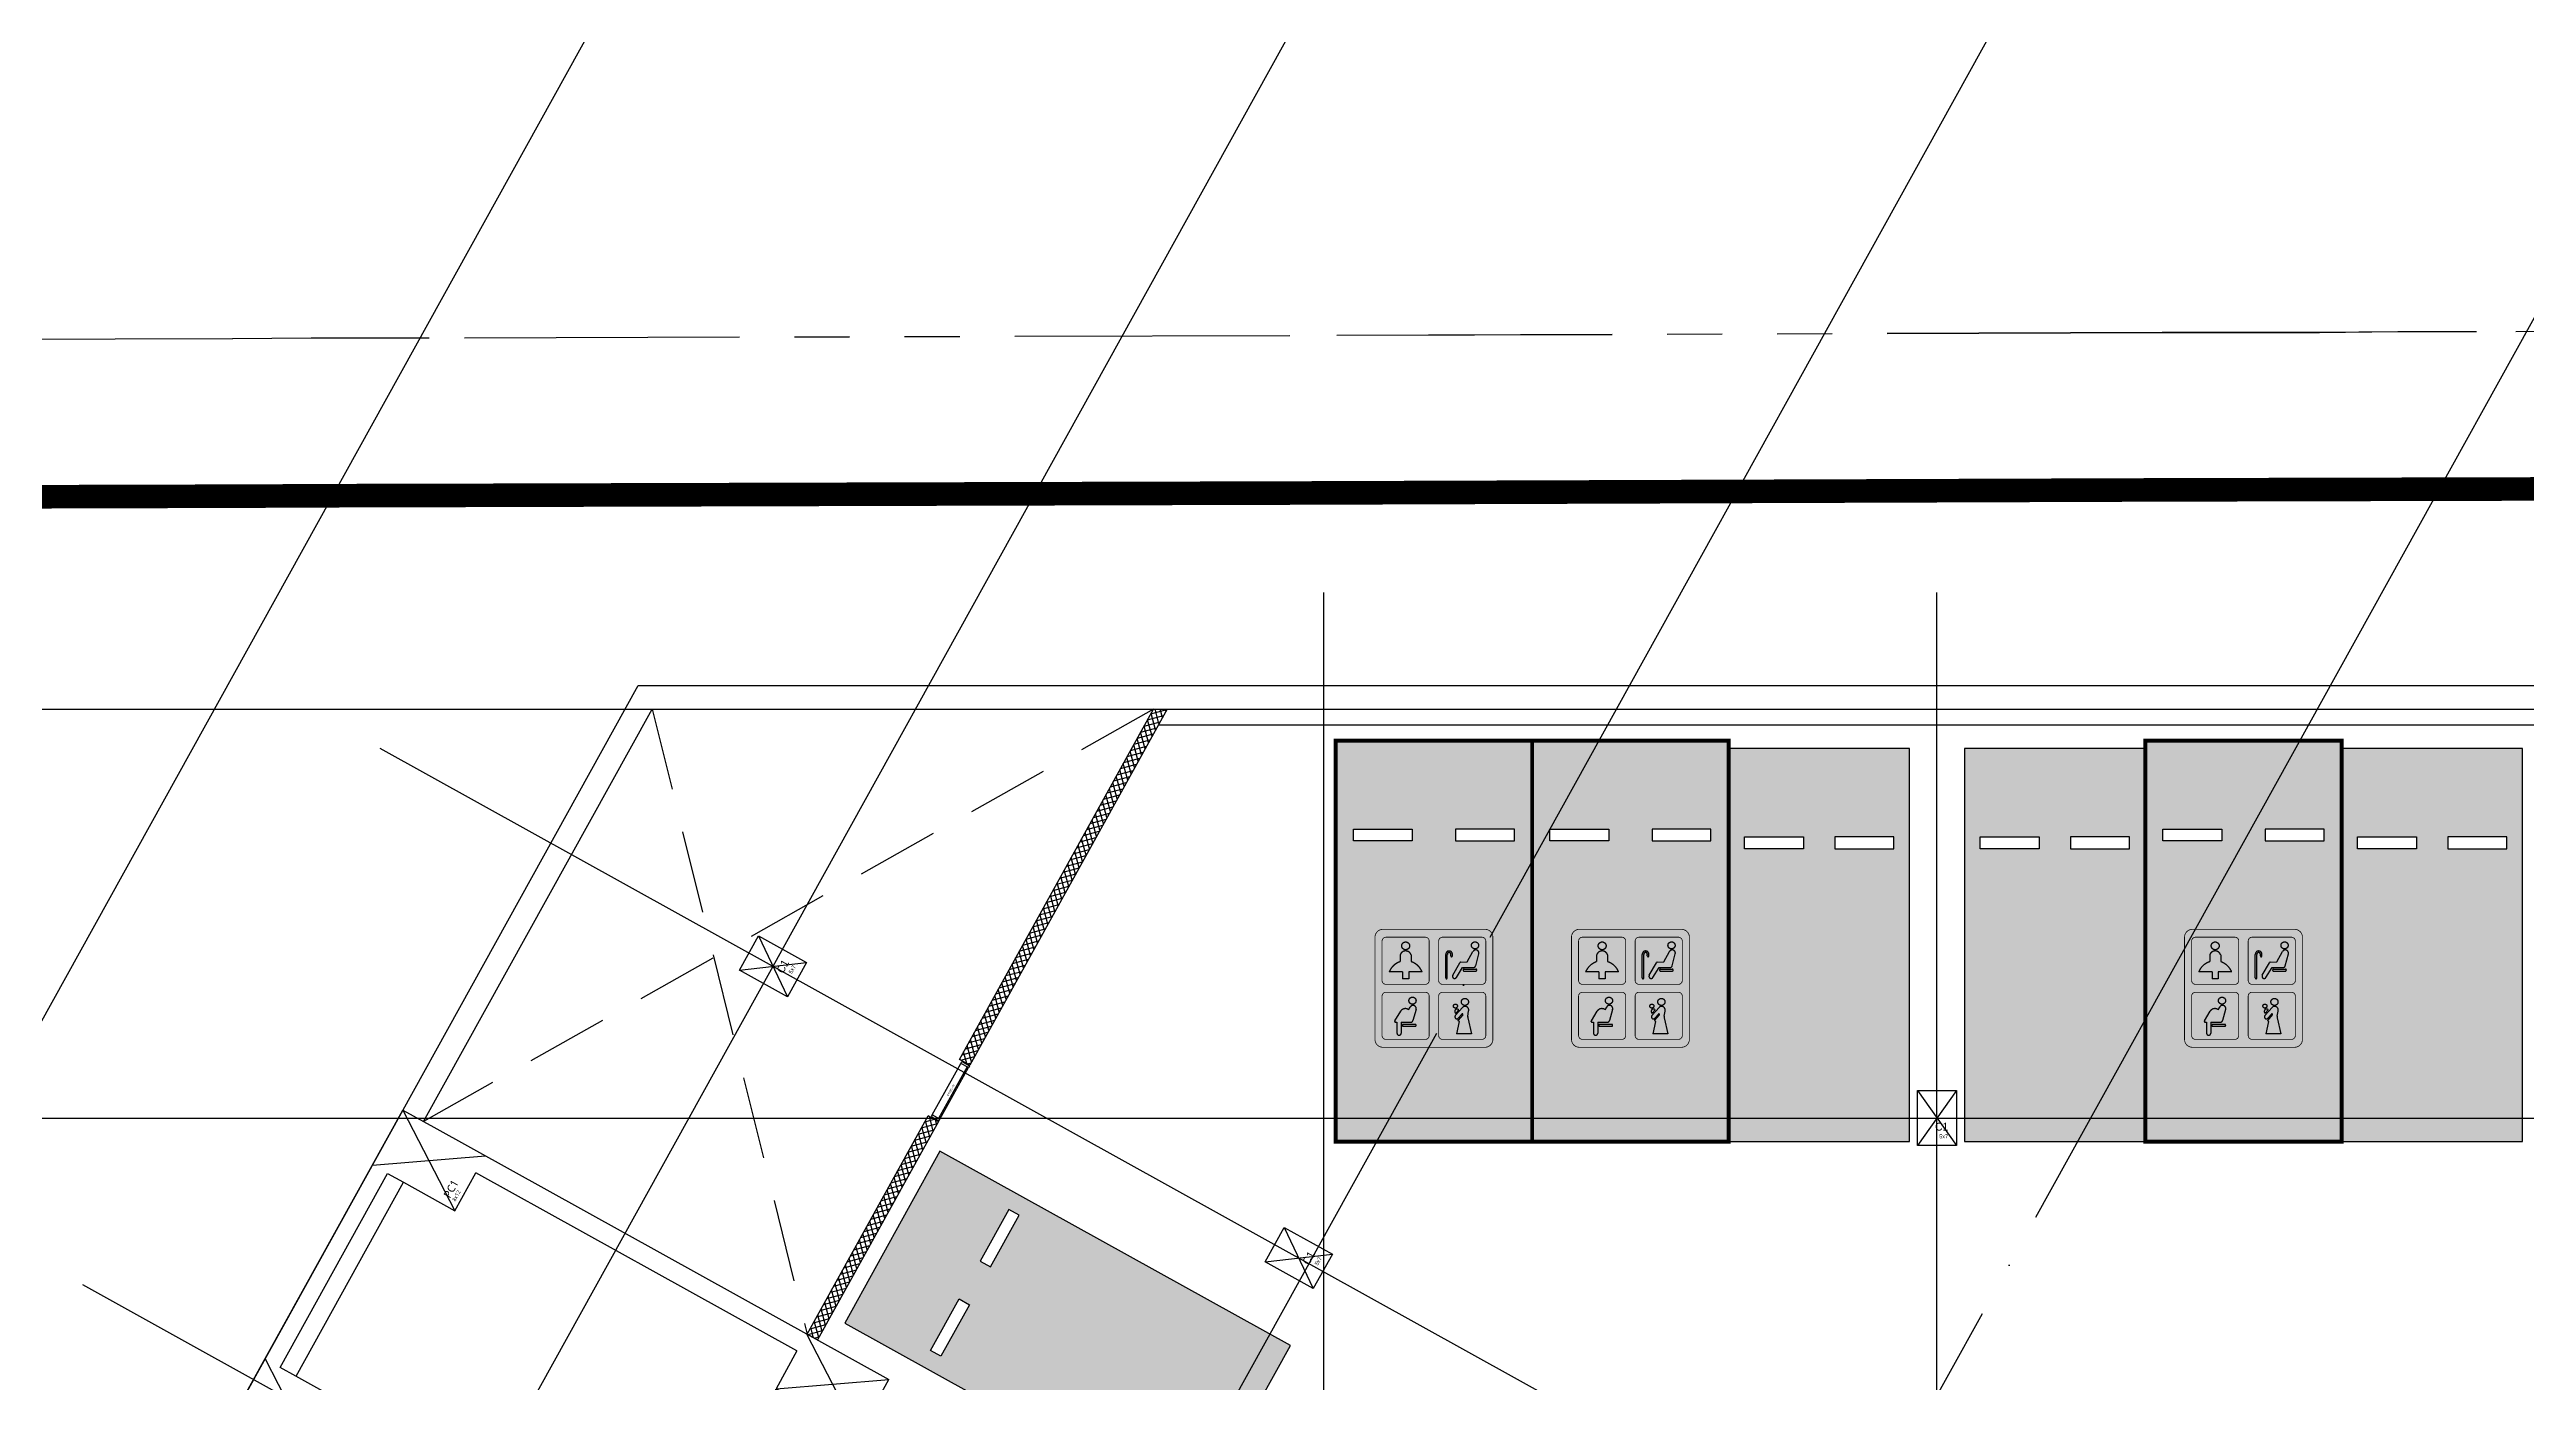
# Model space of a CAD drawing. Header units: millimetres. Extents: x -21000 to 567700, y 435000 to 850800.
# Drawn here: x 355402 to 386916, y 686278 to 703229 of the extents above; entities that cross this region are included whole.
import ezdxf
from ezdxf.enums import TextEntityAlignment as Align
from ezdxf.xclip import XClip

# ---------------------------------------------------------------- set-up
doc = ezdxf.new("R2010")
doc.units = ezdxf.units.MM
doc.header["$LTSCALE"] = 700
doc.header["$XCLIPFRAME"] = 2
for name, pattern in [('AB_Pbase$0$CON-107-B2F$0$HIDDEN', [9.525, 6.35, -3.175]), ('AB_Pbase$0$HID', [2.3, 1.5, -0.8]), ('AB_Pbase$0$PHANTOMX2', [5, 2.5, -0.5, 0.5, -0.5, 0.5, -0.5]), ('AB_Pbase$0$주차장기둥$0$CEN', [62, 60, -1, 0, -1]), ('AB_Pbase$0$주차장기둥$0$PHANTOMX2', [5, 2.5, -0.5, 0.5, -0.5, 0.5, -0.5]), ('AB_Pbase$0$지하1층 동골조$0$PHANTOMX2', [5, 2.5, -0.5, 0.5, -0.5, 0.5, -0.5]), ('AUDIT_D_190513103822-5', [2.3, 1.5, -0.8])]:
    doc.linetypes.add(name, pattern=pattern)
doc.layers.get('0').update_dxf_attribs({"color": 2})
doc.layers.get('Defpoints').update_dxf_attribs({"color": 171})
for name, color, linetype, plot in [('AB_Pbase$0$CON-107-B2F$0$DEF', 181, 'AB_Pbase$0$CON-107-B2F$0$HIDDEN', False), ('AB_Pbase$0$CON-107-B2F$0$DEFPOINT', 247, 'Continuous', False), ('AB_Pbase$0$주차장기둥$0$DEFPOINT', 247, 'Continuous', False), ('AB_Pbase$0$주차장기둥$0$Defpoints1', 235, 'Continuous', False), ('AB_Pbase$0$지하1층 동골조$0$Defpoints1', 235, 'Continuous', False)]:
    doc.layers.add(name, color=color, linetype=linetype, plot=plot)
for name, color, linetype in [('AB_Pbase$0$DOOR', 4, 'Continuous'), ('AB_Pbase$0$ELE8', 8, 'Continuous'), ('AB_Pbase$0$FIN', 6, 'Continuous'), ('AB_Pbase$0$SITE', 3, 'AB_Pbase$0$PHANTOMX2'), ('AB_Pbase$0$void', 1, 'AB_Pbase$0$HID'), ('AB_Pbase$0$WAL', 3, 'Continuous'), ('AB_Pbase$0$설비사이즈', 4, 'AUDIT_D_190513103822-5'), ('AB_Pbase$0$주차-sol', 254, 'Continuous'), ('AB_Pbase$0$주차-여행', 221, 'Continuous'), ('AB_Pbase$0$주차-일반', 9, 'Continuous'), ('AB_Pbase$0$주차-확장', 7, 'Continuous'), ('AB_Pbase$0$주차장기둥$0$CEN_P', 244, 'AB_Pbase$0$주차장기둥$0$CEN')]:
    doc.layers.add(name, color=color, linetype=linetype)
doc.styles.add('AB_Pbase$0$CON-107-B2F$0$맑은고딕', font='malgun.ttf')
doc.styles.add('AB_Pbase$0$맑은고딕', font='malgun.ttf')
doc.styles.add('AB_Pbase$0$주차장기둥$0$맑은 고딕', font='')
doc.styles.get('AB_Pbase$0$주차장기둥$0$맑은 고딕').set_extended_font_data('Dotum')

# ---------------------------------------------------------------- blocks, each defined once
blk = doc.blocks.new('AB_Pbase$0$SITE0917')
at = {"layer": 'AB_Pbase$0$SITE', "ltscale": 4, "const_width": 300, "flags": 128}
blk.add_lwpolyline([(212876, -144968), (209906, -142008), (204836, -136928), (200146, -132238), (190406, -122488), (180636, -112708), (171034, -103096), (171034, -103096), (158736, -90778), (158736, -90778), (141626, -73668), (139746, -71778), (128760, -60783), (176825, 584), (181318, 2778), (191836, 2802), (195846, 2812), (208846, 2852), (221744, 2892), (225745, 2912), (238652, 2912), (251951, 2992), (272863, 3047), (279849, 3072), (281852, 3072), (297942, 3132), (307301, 3162), (318838, 3162), (322371, 3192), (329338, 3212), (331331, 3221), (331828, 3221), (342783, 3252), (353879, 3292), (357878, 3302), (368882, 3332), (377971, 3362), (436463, 3532), (443896, 3564), (449423, 3588), (453866, 1294), (461852, -10041), (461004, -14962), (456210, -18339), (446980, -24860), (436111, -32530), (433802, -34158), (424035, -41046), (408709, -51856), (403261, -55702), (401224, -57140), (393879, -62330), (377930, -73579), (370949, -78503), (368971, -79898), (360221, -86073), (350807, -92731), (341600, -99229), (316998, -116581), (268640, -150722), (261994, -155385), (240653, -170436), (213593, -144250), (212876, -144968)], dxfattribs=at)
blk = doc.blocks.new('AB_Pbase$0$CON-107-B2F')
for p, q in [((-250, -2700), (-250, 250)), ((-250, 250), (9881, 250)), ((3230, 0), (5030, 0)), ((5030, 0), (5030, -1430)), ((5280, -1430), (5280, 0)), ((5280, 0), (9880, 0)), ((9880, 0), (9880, -2600)), ((0, -2650), (0, 0)), ((0, 0), (2980, 0)), ((2980, 0), (2980, -770)), ((3230, -720), (3230, 0)), ((2980, -770), (3030, -770)), ((3030, -770), (3230, -720)), ((5030, -1430), (5280, -1430)), ((2980, -2650), (2980, -1880)), ((2980, -1880), (3030, -1880)), ((3030, -1880), (3230, -1930)), ((3230, -1930), (3230, -2900)), ((-9970, -2700), (-9370, -2700)), ((-9970, -12950), (-9970, -2700)), ((-9370, -2700), (-9370, -2920)), ((-8250, -2920), (-8250, -2700)), ((-8250, -2700), (-7245, -2700)), ((-7245, -2700), (-7245, -2920)), ((-6425, -2920), (-6425, -2700)), ((-4560, -2700), (-6425, -2700)), ((-4560, -2700), (-4560, -2920)), ((-1070, -2920), (-1070, -2700)), ((-1070, -2700), (-250, -2700)), ((0, -2650), (2980, -2650)), ((5030, -2550), (5030, -2850)), ((5030, -2550), (5280, -2550)), ((5280, -2550), (5280, -2600)), ((9880, -2600), (5280, -2600)), ((-9370, -2920), (-9720, -2920)), ((-9720, -2920), (-9720, -11130)), ((-7245, -2920), (-8250, -2920)), ((-4560, -2920), (-6425, -2920)), ((-225, -2920), (-1070, -2920)), ((-225, -2920), (-225, -4915)), ((3230, -2900), (-5, -2900)), ((-5, -5220), (-5, -2900)), ((5030, -2850), (9885, -2850)), ((9885, -2850), (9885, -5220)), ((10105, -3150), (10105, -4915)), ((15430, -3150), (15430, -3900)), ((16230, -3900), (16230, -3150)), ((19850, -3150), (19850, -9770)), ((15430, -3900), (16230, -3900)), ((19600, -8570), (19600, -3900)), ((-5740, -4350), (-5960, -4350)), ((-5960, -4350), (-5960, -7360)), ((-5740, -7360), (-5740, -4350)), ((15840, -4350), (15620, -4350)), ((15620, -4350), (15620, -7360)), ((15840, -7360), (15840, -4350)), ((-2100, -5135), (-2100, -4915)), ((-2100, -4915), (-225, -4915)), ((11980, -4915), (10105, -4915)), ((11980, -5135), (11980, -4915)), ((-225, -5135), (-2100, -5135)), ((-225, -5470), (-225, -5135)), ((-5, -5220), (460, -5220)), ((460, -5220), (460, -5470)), ((2340, -5220), (1680, -5220)), ((1680, -5220), (1680, -5470)), ((2340, -5220), (2340, -5630)), ((9885, -5220), (7540, -5220)), ((7540, -5220), (7540, -5630)), ((10130, -5470), (10130, -5135)), ((10130, -5135), (11980, -5135)), ((-225, -5470), (460, -5470)), ((2090, -5470), (1680, -5470)), ((2090, -5470), (2090, -5880)), ((2340, -5630), (7540, -5630)), ((7790, -5880), (7790, -5470)), ((7790, -5470), (10130, -5470)), ((4830, -5880), (2090, -5880)), ((4830, -5880), (4830, -8790)), ((7790, -5880), (5050, -5880)), ((5050, -8790), (5050, -5880)), ((-5960, -7360), (-5740, -7360)), ((15620, -7360), (15840, -7360)), ((-5740, -8420), (-5960, -8420)), ((-5960, -8420), (-5960, -11130)), ((-5740, -11350), (-5740, -8420)), ((4830, -8790), (5050, -8790)), ((-8220, -11130), (-9720, -11130)), ((-8220, -11350), (-8220, -11130)), ((-6400, -11130), (-5960, -11130)), ((-6400, -11350), (-6400, -11130)), ((-9720, -11350), (-9720, -12730)), ((-9720, -11350), (-8220, -11350)), ((-5740, -11350), (-6400, -11350)), ((-8220, -12730), (-9720, -12730)), ((-8220, -12950), (-8220, -12730)), ((-6400, -12950), (-6400, -12730)), ((-6400, -12730), (-5300, -12730)), ((-5300, -12730), (-5300, -12950)), ((19850, -12730), (19850, -13930)), ((-9970, -12950), (-8220, -12950)), ((-5300, -12950), (-6400, -12950))]:
    blk.add_line(p, q)
blk.add_lwpolyline([(-3340, -2700), (-1990, -2700), (-1990, -2920), (-3340, -2920)], close=True)
for points in [[(11870, -3150), (11870, -3900), (12670, -3900), (12670, -3150)], [(19050, -3150), (19050, -3900), (19600, -3900)], [(-1780, -9770), (-980, -9770), (-980, -8570), (-1780, -8570), (-1780, -9770)], [(1990, -9770), (2790, -9770), (2790, -8570), (1990, -8570), (1990, -9770)], [(6090, -9770), (6690, -9770), (6690, -8570), (6090, -8570), (6090, -9770)], [(9290, -9770), (9890, -9770), (9890, -8570), (9290, -8570), (9290, -9770)], [(12490, -9770), (13090, -9770), (13090, -8570), (12490, -8570), (12490, -9770)], [(15620, -9770), (16220, -9770), (16220, -8570), (15620, -8570), (15620, -9770)], [(19600, -8570), (19050, -8570), (19050, -9770)], [(19050, -9770), (19850, -9770)], [(-1780, -13930), (-980, -13930), (-980, -12730), (-1780, -12730), (-1780, -13930)], [(1990, -13930), (2790, -13930), (2790, -12730), (1990, -12730), (1990, -13930)], [(6090, -13930), (6690, -13930), (6690, -12730), (6090, -12730), (6090, -13930)], [(9290, -13930), (9890, -13930), (9890, -12730), (9290, -12730), (9290, -13930)], [(12490, -13930), (13090, -13930), (13090, -12730), (12490, -12730), (12490, -13930)], [(15620, -13930), (16220, -13930), (16220, -12730), (15620, -12730), (15620, -13930)], [(19850, -12730), (19050, -12730), (19050, -13930)], [(19050, -13930), (19850, -13930)]]:
    blk.add_lwpolyline(points)
at = {"layer": 'AB_Pbase$0$CON-107-B2F$0$DEF'}
for p, q in [((10281, -2700), (10950, -2700)), ((10950, -2700), (10950, -2920)), ((15430, -2700), (19850, -2700)), ((15430, -2700), (15430, -3150)), ((19850, -2700), (19850, -3150)), ((10950, -2920), (10105, -2920)), ((10105, -2920), (10105, -3150)), ((16230, -2920), (19050, -2920)), ((16230, -3150), (16230, -2920))]:
    blk.add_line(p, q, dxfattribs=at)
for points in [[(9881, 250), (10130, 250), (10130, -2700), (10280, -2700)], [(12670, -3150), (12670, -2700), (11870, -2700), (11870, -3150)], [(19050, -2920), (19050, -3150)]]:
    blk.add_lwpolyline(points, dxfattribs=at)
at = {"layer": 'AB_Pbase$0$CON-107-B2F$0$DEFPOINT', "color": 190}
for p, q in [((11870, -2700), (12670, -3900)), ((12670, -2700), (11870, -3900)), ((15430, -2700), (16230, -3900)), ((16230, -2700), (15430, -3900)), ((19050, -2700), (19850, -3900)), ((19850, -2700), (19050, -3900)), ((8200, -5470), (8200, -5220)), ((9470, -5470), (9470, -5220)), ((-1780, -8570), (-980, -9770)), ((-980, -8570), (-1780, -9770)), ((1990, -8570), (2790, -9770)), ((2790, -8570), (1990, -9770)), ((6090, -8570), (6690, -9770)), ((6690, -8570), (6090, -9770)), ((9290, -8570), (9890, -9770)), ((9890, -8570), (9290, -9770)), ((12490, -8570), (13090, -9770)), ((13090, -8570), (12490, -9770)), ((15620, -8570), (16220, -9770)), ((16220, -8570), (15620, -9770)), ((19050, -8570), (19850, -9770)), ((19850, -8570), (19050, -9770)), ((-1780, -12730), (-980, -13930)), ((-980, -12730), (-1780, -13930)), ((1990, -12730), (2790, -13930)), ((2790, -12730), (1990, -13930)), ((6090, -12730), (6690, -13930)), ((6690, -12730), (6090, -13930)), ((9290, -12730), (9890, -13930)), ((9890, -12730), (9290, -13930)), ((12490, -12730), (13090, -13930)), ((13090, -12730), (12490, -13930)), ((15620, -12730), (16220, -13930)), ((16220, -12730), (15620, -13930)), ((19050, -12730), (19850, -13930)), ((19850, -12730), (19050, -13930))]:
    blk.add_line(p, q, dxfattribs=at)
at = {"layer": 'AB_Pbase$0$CON-107-B2F$0$DEFPOINT', "color": 6, "style": 'AB_Pbase$0$CON-107-B2F$0$맑은고딕'}
for s, height, p in [('PC1', 100, (11971, -3771)), ('PC1', 100, (15531, -3771)), ('PC1', 100, (19151, -3771)), ('8x12', 50, (11971, -3848)), ('8x12', 50, (15531, -3848)), ('8x12', 50, (19151, -3848)), ('TC2', 100, (-1505, -9641)), ('8x12', 50, (-1479, -9718)), ('TC1A', 100, (2265, -9641)), ('8x12', 50, (2291, -9718)), ('TC1', 100, (6277, -9641)), ('6x12', 50, (6292, -9718)), ('TC1', 100, (9477, -9641)), ('6x12', 50, (9492, -9718)), ('TC1', 100, (12677, -9641)), ('6x12', 50, (12692, -9718)), ('TC1', 100, (15807, -9641)), ('6x12', 50, (15822, -9718)), ('TC2', 100, (19325, -9641)), ('8x12', 50, (19351, -9718)), ('TC2', 100, (-1505, -13801)), ('8x12', 50, (-1479, -13878)), ('TC1A', 100, (2265, -13801)), ('8x12', 50, (2291, -13878)), ('TC1', 100, (6277, -13801)), ('6x12', 50, (6292, -13878)), ('TC1', 100, (9477, -13801)), ('6x12', 50, (9492, -13878)), ('TC1', 100, (12677, -13801)), ('6x12', 50, (12692, -13878)), ('TC1', 100, (15807, -13801)), ('6x12', 50, (15822, -13878)), ('TC2', 100, (19325, -13801)), ('6x12', 50, (19351, -13878)), ('8x12', 50, (19351, -13878))]:
    blk.add_text(s, height=height, rotation=360, dxfattribs=at).set_placement(p)
blk = doc.blocks.new('AB_Pbase$0$CON-107-B1F')
blk.add_blockref('AB_Pbase$0$CON-107-B2F', (0, 0))
blk = doc.blocks.new('AB_Pbase$0$지하1층 동골조')
at = {"layer": 'AB_Pbase$0$지하1층 동골조$0$Defpoints1', "linetype": 'AB_Pbase$0$지하1층 동골조$0$PHANTOMX2', "ltscale": 2}
blk.add_lwpolyline([(317917, 59904), (259427, 59734), (250337, 59704), (239337, 59674), (238337, 59674), (237337, 59664), (235337, 59664), (224237, 59624), (213287, 59594), (211787, 59594), (210787, 59584), (203827, 59564)], dxfattribs=at)
at = {"layer": 'AB_Pbase$0$지하1층 동골조$0$Defpoints1', "linetype": 'AB_Pbase$0$지하1층 동골조$0$PHANTOMX2', "ltscale": 2, "flags": 128}
blk.add_lwpolyline([(305496, 13326), (315263, 20214), (317573, 21842), (328441, 29512), (337671, 36032), (342465, 39410), (343314, 44331), (335327, 55666), (330884, 57959), (325357, 57936), (317924, 57904), (259433, 57734), (250343, 57704), (239340, 57674), (235340, 57664), (224244, 57624), (213290, 57592), (212792, 57592), (210800, 57584), (203833, 57564), (200300, 57534), (188762, 57534), (179403, 57504), (163313, 57444), (161310, 57444), (154324, 57418), (133412, 57364), (120113, 57284), (107206, 57284), (103205, 57264), (90307, 57224), (77307, 57184), (73297, 57174), (62779, 57150), (58286, 54955), (10221, -6411), (21207, -17406), (23087, -19296), (40197, -36406), (52495, -48724), (62097, -58336), (71867, -68116), (81607, -77866), (86297, -82556), (91367, -87636), (94337, -90596), (95054, -89878), (122114, -116064), (143455, -101014), (150102, -96350), (198459, -62209), (223061, -44857), (232269, -38359), (241682, -31701), (250432, -25527), (252410, -24132), (259391, -19208), (275340, -7958), (282685, -2768), (284723, -1330), (290171, 2516)], close=True, dxfattribs=at)
at = {"rotation": 60.99999813643144}
blk.add_blockref('AB_Pbase$0$CON-107-B1F', (200969, 33725), dxfattribs=at)
blk = doc.blocks.new('AB_Pbase$0$조적점검800')
at = {"layer": 'AB_Pbase$0$설비사이즈', "linetype": 'Continuous'}
for p, q in [((785, 110), (35, 110)), ((785, 0), (35, 0))]:
    blk.add_line(p, q, dxfattribs=at)
for points in [[(35, 110), (10, 110), (10, 0), (35, 0)], [(785, 0), (35, 0), (35, 20), (785, 20)], [(785, 110), (810, 110), (810, 0), (785, 0)]]:
    blk.add_lwpolyline(points, close=True, dxfattribs=at)
at = {"layer": 'Defpoints', "linetype": 'Continuous'}
for p, q in [((0, 110), (0, 0)), ((820, 110), (820, 0))]:
    blk.add_line(p, q, dxfattribs=at)
at = {"layer": 'Defpoints', "linetype": 'Continuous', "style": 'AB_Pbase$0$맑은고딕', "text_generation_flag": 4}
blk.add_text('조적점검 800', height=21, rotation=180, dxfattribs=at).set_placement((398, 56), align=Align.MIDDLE_CENTER)
blk = doc.blocks.new('AB_Pbase$0$AB_Pbase_지하1층_골조')
for p, q in [((355260, 681372), (362892, 695141)), ((362892, 695141), (439316, 695141)), ((360162, 689597), (363069, 694841)), ((363069, 694841), (439016, 694841)), ((360162, 689597), (360293, 689524)), ((358538, 686358), (359905, 688825))]:
    blk.add_line(p, q)
blk = doc.blocks.new('AB_Pbase$0$주차장기둥$0$cen 2bl 지하')
at = {"layer": 'AB_Pbase$0$주차장기둥$0$CEN_P'}
for p, q in [((-7582, 206085), (100923, 266230)), ((-5061, 201537), (74743, 245773)), ((25448, 205373), (16664, 221220)), ((18626, 201592), (9842, 217439))]:
    blk.add_line(p, q, dxfattribs=at)
at = {"layer": 'AB_Pbase$0$주차장기둥$0$CEN_P', "color": 5}
for p, q in [((-1786, 66583), (-1786, 259221)), ((6014, 113576), (6014, 259192)), ((13814, 127832), (13814, 259163)), ((21614, 128082), (21614, 259134)), ((294, 209883), (119274, 209883)), ((294, 202083), (119274, 202083))]:
    blk.add_line(p, q, dxfattribs=at)
blk = doc.blocks.new('AB_Pbase$0$주차장기둥$0$p기둥 5x7')
blk.add_lwpolyline([(-250, 350), (250, 350), (250, -350), (-250, -350)], close=True)
at = {"layer": 'AB_Pbase$0$주차장기둥$0$DEFPOINT'}
for p, q in [((250, 350), (-250, -350)), ((-250, 350), (250, -350))]:
    blk.add_line(p, q, dxfattribs=at)
at = {"layer": 'AB_Pbase$0$주차장기둥$0$DEFPOINT', "color": 6, "style": 'AB_Pbase$0$주차장기둥$0$맑은 고딕'}
for s, height, p in [('C1', 100, (-24, -160)), ('5x7', 50, (29, -259))]:
    blk.add_text(s, height=height, rotation=0, dxfattribs=at).set_placement(p)
blk = doc.blocks.new('AB_Pbase$0$주차장기둥')
at = {"layer": 'AB_Pbase$0$주차장기둥$0$Defpoints1', "linetype": 'AB_Pbase$0$주차장기둥$0$PHANTOMX2', "ltscale": 2}
blk.add_lwpolyline([(117340, 257047), (67292, 226777), (59516, 222069), (50103, 216378), (49245, 215863), (48393, 215339), (46679, 214309), (37185, 208558), (27815, 202893), (26529, 202120), (25677, 201597), (19721, 197995)], dxfattribs=at)
for name, p, rotation in [('AB_Pbase$0$주차장기둥$0$cen 2bl 지하', (36992, -11667), 1.99999810188403), ('AB_Pbase$0$주차장기둥$0$p기둥 5x7', (49367, 204272), 30.99999996544385), ('AB_Pbase$0$주차장기둥$0$p기둥 5x7', (35678, 198298), 91.99999810188433), ('AB_Pbase$0$주차장기둥$0$p기둥 5x7', (43323, 198565), 91.99999810188433)]:
    blk.add_blockref(name, p, dxfattribs=dict(rotation=rotation))
blk = doc.blocks.new('AB_Pbase$0$AB_Pbase-C1BCB056C')
at = {"layer": 'AB_Pbase$0$주차-여행'}
h = blk.add_hatch(color=170, dxfattribs=at)
h.dxf.hatch_style = 1
edge = h.paths.add_edge_path()
edge.add_line((105, 5), (1405, 5))
edge.add_arc((1405, 105), 100, 270, 360)
edge.add_line((1505, 105), (1505, 1405))
edge.add_arc((1405, 1405), 100, 0, 90)
edge.add_line((1405, 1505), (105, 1505))
edge.add_arc((105, 1405), 100, 90, 180)
edge.add_line((5, 1405), (5, 105))
edge.add_arc((105, 105), 100, 180, 270)
h = blk.add_hatch(color=255, dxfattribs=at)
h.dxf.hatch_style = 1
h.paths.add_polyline_path([(465, 1094), (465, 1180, 0.714286), (325, 1180), (325, 1094, 0.219224), (185, 965), (355, 965), (355, 875), (435, 875), (435, 965), (605, 965, 0.219224)])
h.paths.add_polyline_path([(445, 1295, 1), (345, 1295, 1)])
h.paths.add_polyline_path([(905, 1187), (905, 887, 1), (925, 887), (925, 1187, -1), (970, 1187), (970, 1167, 1), (990, 1167), (990, 1187, 1)])
h.paths.add_polyline_path([(1323, 1301, 1), (1233, 1301, 1)])
h.paths.add_polyline_path([(1326, 1193, 0.878579), (1252, 1222), (1178, 1090), (1094, 1086, 0.258599), (1086, 1081), (994, 920, 0.979199), (1041, 893), (1120, 1020), (1258, 1020, 0.342105), (1287, 1042)])
h.paths.add_polyline_path([(1288, 1000), (1138, 1000, 1), (1138, 975), (1288, 975, 1)], flags=17)
h.paths.add_polyline_path([(437, 598, 1), (527, 598, 1)])
h.paths.add_polyline_path([(528, 486, 0.88788), (453, 517), (433, 482, 0.415611), (332, 466), (259, 343, 0.192889), (258, 335, 0.480795), (267, 323), (285, 323), (285, 186, 1), (340, 186), (340, 323), (460, 323, 0.335846), (488, 345)])
h.paths.add_polyline_path([(516, 297), (366, 297, 1), (366, 272), (516, 272, 1)], flags=17)
h.paths.add_polyline_path([(1053, 529, 1), (1002, 529, 1)])
h.paths.add_polyline_path([(1071, 480, 1.194973), (1032, 437)])
h.paths.add_polyline_path([(1196, 466, 0.70337), (1123, 516), (1027, 409, 1), (1064, 375), (1111, 428, -1), (1122, 418), (1063, 351, 0.482877), (1064, 343), (1073, 339, -0.332101), (1075, 333), (1040, 174), (1231, 174), (1185, 381, -0.096684), (1185, 402)])
h.paths.add_polyline_path([(1194, 582, 1), (1104, 582, 1)])
at = {"layer": 'AB_Pbase$0$주차-여행', "color": 255}
for p, q in [((355, 965), (185, 965)), ((325, 1180), (325, 1094)), ((355, 965), (355, 875)), ((605, 965), (435, 965)), ((435, 965), (435, 875)), ((465, 1180), (465, 1094)), ((905, 887), (905, 1187)), ((925, 887), (925, 1187)), ((970, 1167), (970, 1187)), ((990, 1167), (990, 1187)), ((994, 920), (1086, 1081)), ((1041, 893), (1120, 1020)), ((1094, 1086), (1178, 1090)), ((1120, 1020), (1258, 1020)), ((1138, 1000), (1288, 1000)), ((1138, 975), (1288, 975)), ((1178, 1090), (1252, 1222)), ((1287, 1042), (1326, 1193)), ((435, 875), (355, 875)), ((257, 333), (257, 338)), ((259, 343), (332, 466)), ((267, 323), (285, 323)), ((285, 323), (285, 186)), ((340, 323), (460, 323)), ((340, 323), (340, 186)), ((433, 482), (453, 517)), ((528, 486), (488, 345)), ((1123, 516), (1027, 409)), ((1071, 480), (1032, 437)), ((1075, 333), (1040, 174)), ((1122, 418), (1063, 351)), ((1111, 428), (1064, 375)), ((1073, 339), (1064, 343)), ((1185, 402), (1196, 466)), ((1185, 381), (1231, 174)), ((366, 297), (516, 297)), ((366, 272), (516, 272)), ((1231, 174), (1040, 174))]:
    blk.add_line(p, q, dxfattribs=at)
at = {"layer": 'AB_Pbase$0$주차-여행', "color": 255, "const_width": 10}
for points in [[(105, 5), (1405, 5, 0.414214), (1505, 105), (1505, 1405, 0.414214), (1405, 1505), (105, 1505, 0.414214), (5, 1405), (5, 105, 0.414214)], [(145, 805), (645, 805, 0.414214), (695, 855), (695, 1355, 0.414214), (645, 1405), (145, 1405, 0.414214), (95, 1355), (95, 855, 0.414214)], [(865, 805), (1365, 805, 0.414214), (1415, 855), (1415, 1355, 0.414214), (1365, 1405), (865, 1405, 0.414214), (815, 1355), (815, 855, 0.414214)], [(145, 105), (645, 105, 0.414214), (695, 155), (695, 655, 0.414214), (645, 705), (145, 705, 0.414214), (95, 655), (95, 155, 0.414214)], [(865, 105), (1365, 105, 0.414214), (1415, 155), (1415, 655, 0.414214), (1365, 705), (865, 705, 0.414214), (815, 655), (815, 155, 0.414214)]]:
    blk.add_lwpolyline(points, format="xyb", close=True, dxfattribs=at)
at = {"layer": 'AB_Pbase$0$주차-여행', "color": 255}
for centre, radius in [((395, 1295), 50), ((1278, 1301), 45), ((482, 598), 45), ((1028, 529), 25.7), ((1149, 582), 45)]:
    blk.add_circle(centre, radius, dxfattribs=at)
for centre, radius, start, end in [((395, 877), 227, 107.9202, 157.3801), ((395, 1156), 74, 18.9246, 161.0754), ((395, 877), 227, 22.6199, 72.0798), ((948, 1187), 42.5, 0, 180), ((948, 1187), 22.5, 0, 180), ((980, 1167), 10, 180, 0), ((1094, 1076), 10, 92.4323, 150.4282), ((1138, 987), 12.5, 90, 270), ((1287, 1203), 40, 345.5444, 150.7519), ((1258, 1050), 30, 270, 345.5444), ((1288, 987), 12.5, 270, 90), ((915, 887), 10, 180, 0), ((1018, 907), 27, 150.4282, 328.0196), ((267, 338), 10, 149.0416, 180), ((267, 333), 10, 180, 270), ((391, 424), 72.3, 54.3449, 144.618), ((489, 497), 41, 344.2578, 150.6627), ((460, 353), 30, 270, 344.2578), ((1048, 462), 29, 37.898, 238.2024), ((1046, 392), 25, 138.0502, 318.0502), ((1066, 348), 5, 138.0502, 241.1496), ((1070, 334), 5, 347.664, 61.1496), ((1117, 423), 7.5, 318.0502, 138.0502), ((1151, 478), 46.8, 345.409, 125.8947), ((1239, 393), 55, 170.2464, 192.336), ((312, 186), 27.5, 180, 0), ((366, 284), 12.5, 90, 270), ((516, 284), 12.5, 270, 90)]:
    blk.add_arc(centre, radius, start, end, dxfattribs=at)
blk = doc.blocks.new('AB_Pbase$0$AB_Pbase-여행주차_')
at = {"layer": 'AB_Pbase$0$주차-sol'}
h = blk.add_hatch(color=252, dxfattribs=at)
h.paths.add_polyline_path([(54378012, -70102334), (54378012, -70097234), (54375512, -70097234), (54375512, -70102334)])
h.paths.add_polyline_path([(54377037, -70098359), (54377037, -70098509), (54377787, -70098509), (54377787, -70098359)], flags=16)
h.paths.add_polyline_path([(54376487, -70098359), (54376487, -70098509), (54375737, -70098509), (54375737, -70098359)], flags=16)
at = {"layer": 'AB_Pbase$0$주차-여행', "const_width": 50}
blk.add_lwpolyline([(54378012, -70102334), (54378012, -70097234), (54375512, -70097234), (54375512, -70102334)], close=True, dxfattribs=at)
at = {"layer": 'AB_Pbase$0$주차-여행', "color": 5, "ltscale": 600}
for points in [[(54376487, -70098359), (54376487, -70098509), (54375737, -70098509), (54375737, -70098359)], [(54377037, -70098359), (54377037, -70098509), (54377787, -70098509), (54377787, -70098359)]]:
    blk.add_lwpolyline(points, close=True, dxfattribs=at)
at = {"layer": 'AB_Pbase$0$주차-여행', "xscale": 1.000000000002362, "yscale": 1.000000000002362, "zscale": 1.000000000002362}
blk.add_blockref('AB_Pbase$0$AB_Pbase-C1BCB056C', (54376007, -70101139), dxfattribs=at)
blk = doc.blocks.new('AB_Pbase$0$주차일반')
at = {"layer": 'AB_Pbase$0$주차-sol'}
h = blk.add_hatch(color=254, dxfattribs=at)
h.dxf.hatch_style = 1
h.paths.add_polyline_path([(0, 0), (-2300, 0), (-2300, -5000), (0, -5000)])
h.paths.add_polyline_path([(-200, -3725), (-200, -3875), (-950, -3875), (-950, -3725)], flags=16)
h.paths.add_polyline_path([(-1350, -3725), (-1350, -3875), (-2100, -3875), (-2100, -3725)], flags=16)
at = {"layer": 'AB_Pbase$0$주차-일반', "color": 6}
for points in [[(0, 0), (0, -5000), (-2300, -5000), (-2300, 0)], [(-1350, -3875), (-1350, -3725), (-2100, -3725), (-2100, -3875)], [(-950, -3875), (-950, -3725), (-200, -3725), (-200, -3875)]]:
    blk.add_lwpolyline(points, close=True, dxfattribs=at)
blk = doc.blocks.new('AB_Pbase$0$주차확장')
at = {"layer": 'AB_Pbase$0$주차-sol'}
h = blk.add_hatch(color=252, dxfattribs=at)
h.paths.add_polyline_path([(1525, -3825), (2275, -3825), (2275, -3975), (1525, -3975)], flags=16)
edge = h.paths.add_edge_path()
edge.add_line((0, -5100), (2500, -5100))
edge.add_line((2500, -5100), (2500, 0))
edge.add_line((2500, 0), (0, 0))
edge.add_line((0, 0), (0, -5100))
h.paths.add_polyline_path([(225, -3975), (225, -3825), (975, -3825), (975, -3975)])
at = {"layer": 'AB_Pbase$0$주차-확장'}
blk.add_lwpolyline([(0, 0), (0, -5100), (2500, -5100), (2500, 0)], close=True, dxfattribs=at)
at = {"layer": 'AB_Pbase$0$주차-확장', "ltscale": 600}
for points in [[(975, -3975), (975, -3825), (225, -3825), (225, -3975)], [(1525, -3975), (1525, -3825), (2275, -3825), (2275, -3975)]]:
    blk.add_lwpolyline(points, close=True, dxfattribs=at)
blk = doc.blocks.new('AB_Pbase$0$pppaaa_1_1')
at = {"layer": 'AB_Pbase$0$주차-여행', "rotation": 3.3445099026e-06}
for p in [(-54003750, 70791671), (-54001250, 70791671), (-53993450, 70791671)]:
    blk.add_blockref('AB_Pbase$0$AB_Pbase-여행주차_', p, dxfattribs=at)
at = {"layer": 'AB_Pbase$0$주차-일반', "xscale": -1, "rotation": 180.000003351465}
for p in [(379066, 689341), (382066, 689341), (386866, 689341)]:
    blk.add_blockref('AB_Pbase$0$주차일반', p, dxfattribs=at)
at = {"layer": 'AB_Pbase$0$주차-확장', "rotation": 240.99999514312}
blk.add_blockref('AB_Pbase$0$주차확장', (371192, 686746), dxfattribs=at)
blk = doc.blocks.new('AB_Pbase')
at = {"layer": 'AB_Pbase$0$ELE8'}
h = blk.add_hatch(dxfattribs=at)
h.set_pattern_fill('NET', color=256, scale=20, angle=15.182184)
h.paths.add_polyline_path([(349356, 670616), (349486, 670544), (349932, 671348), (349802, 671421)])
h.paths.add_polyline_path([(348832, 669363), (348700, 669436), (348109, 668369), (348240, 668296)])
h.paths.add_polyline_path([(347686, 667254), (347613, 667123), (348864, 666430), (348936, 666561)])
h.paths.add_polyline_path([(348917, 669476), (348990, 669607), (350796, 668606), (351184, 669306), (349378, 670307), (349450, 670438), (351388, 669364), (350854, 668402)])
h.paths.add_polyline_path([(352627, 664515), (352758, 664442), (353941, 666576), (353810, 666649)])
h.paths.add_polyline_path([(351569, 665102), (351496, 664971), (352423, 664457), (352496, 664588)])
h.paths.add_polyline_path([(355059, 663167), (355304, 663032), (355231, 662900), (354986, 663036)])
h.paths.add_polyline_path([(355256, 660223), (355125, 660295), (356007, 661887), (356138, 661814)])
h.paths.add_polyline_path([(358051, 673846), (358555, 674755), (358424, 674828), (357920, 673918)])
h.paths.add_polyline_path([(357498, 672849), (357944, 673653), (357813, 673726), (357367, 672921)])
h.paths.add_polyline_path([(356969, 672204), (356824, 671942), (356955, 671869), (357100, 672131)])
h.paths.add_polyline_path([(358799, 675649), (358653, 675387), (358785, 675314), (358930, 675576)])
h.paths.add_polyline_path([(359914, 677661), (359196, 676366), (359328, 676293), (360045, 677588)])
h.paths.add_polyline_path([(358213, 679564), (359130, 681217), (357949, 681871), (357876, 681740), (357968, 681689), (358021, 681785), (358214, 681679), (358160, 681582), (358926, 681158), (358082, 679636)])
h.paths.add_polyline_path([(357159, 682138), (357232, 682269), (357153, 682312), (357080, 682181)])
h.paths.add_polyline_path([(363405, 683649), (363274, 683722), (363419, 683984), (363550, 683911)])
h.paths.add_polyline_path([(363948, 684629), (363817, 684701), (364646, 686197), (364777, 686124)])
edge = h.paths.add_edge_path()
edge.add_line((366713, 689596), (366581, 689669))
edge.add_line((366713, 689596), (365173, 686819))
edge.add_line((365173, 686819), (365042, 686892))
edge.add_line((365042, 686892), (366581, 689669))
edge = h.paths.add_edge_path()
edge.add_line((366979, 690386), (369448, 694841))
edge.add_line((369448, 694841), (369620, 694841))
edge.add_line((369620, 694841), (367110, 690313))
edge = h.paths.add_edge_path()
edge.add_line((367110, 690313), (366979, 690386))
h.paths.add_polyline_path([(347562, 683101), (347431, 683174), (338690, 667404), (341139, 666047), (341163, 666091), (341776, 665752), (341751, 665707), (345442, 663661), (345515, 663792), (338894, 667463), (343912, 676516), (347953, 674276), (348026, 674407), (343985, 676647)])
h.paths.add_polyline_path([(347974, 684153), (348362, 684853), (348493, 684780), (348105, 684081)])
at = {"layer": 'AB_Pbase$0$FIN'}
blk.add_line((369509, 694641), (433766, 694641), dxfattribs=at)
at = {"layer": 'AB_Pbase$0$void'}
for p, q in [((369448, 694841), (360162, 689597)), ((363069, 694841), (365042, 686892))]:
    blk.add_line(p, q, dxfattribs=at)
at = {"layer": 'AB_Pbase$0$WAL'}
for p, q in [((367110, 690313), (366979, 690386)), ((366713, 689596), (366581, 689669))]:
    blk.add_line(p, q, dxfattribs=at)
for points in [[(366979, 690386), (369448, 694841), (369620, 694841), (367110, 690313)], [(366713, 689596), (365173, 686819), (365042, 686892), (366581, 689669)]]:
    blk.add_lwpolyline(points, dxfattribs=at)
for name, p, rotation in [('AB_Pbase$0$AB_Pbase_지하1층_골조', (0, 0), 359.9999999999999), ('AB_Pbase$0$주차장기둥', (231893, 539971), 329.0000000345588), ('AB_Pbase$0$지하1층 동골조', (146945, 639965), 359.9999999999994), ('AB_Pbase$0$SITE0917', (28406, 694337), 359.9999999999983)]:
    blk.add_blockref(name, p, dxfattribs=dict(rotation=rotation))
at = {"layer": 'AB_Pbase$0$DOOR', "xscale": -1, "rotation": 60.99999813644301}
blk.add_blockref('AB_Pbase$0$조적점검800', (367110, 690313), dxfattribs=at)
at = {"layer": 'AB_Pbase$0$WAL'}
ref = blk.add_blockref('AB_Pbase$0$pppaaa_1_1', (0, 0), dxfattribs=dict(at, rotation=359.9999999999999))
XClip(ref).set_block_clipping_path([(-396188.9384898804, 0.0133324571), (493845.7278262604, 839949.4046300659)])

msp = doc.modelspace()

# ---------------------------------------------------------------- block references
ref = msp.add_blockref('AB_Pbase', (0, 0))
XClip(ref).set_block_clipping_path([(-0.000000015, 445500.0000000148), (493845.7187941075, 839949.3912975936)])

doc.saveas('drawing.dxf')
